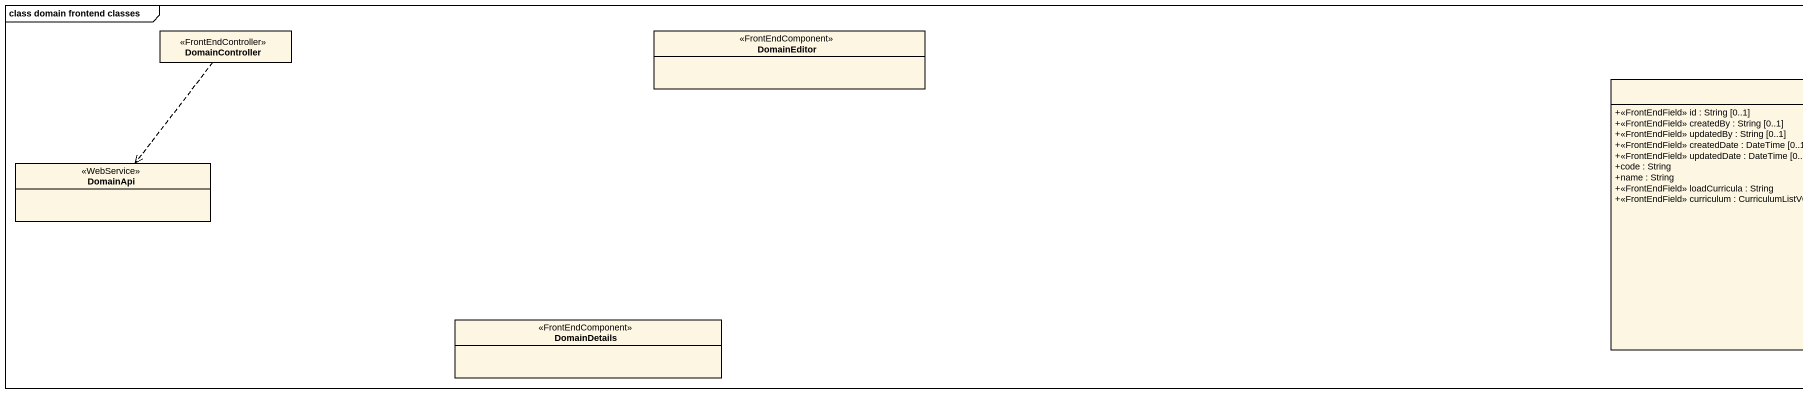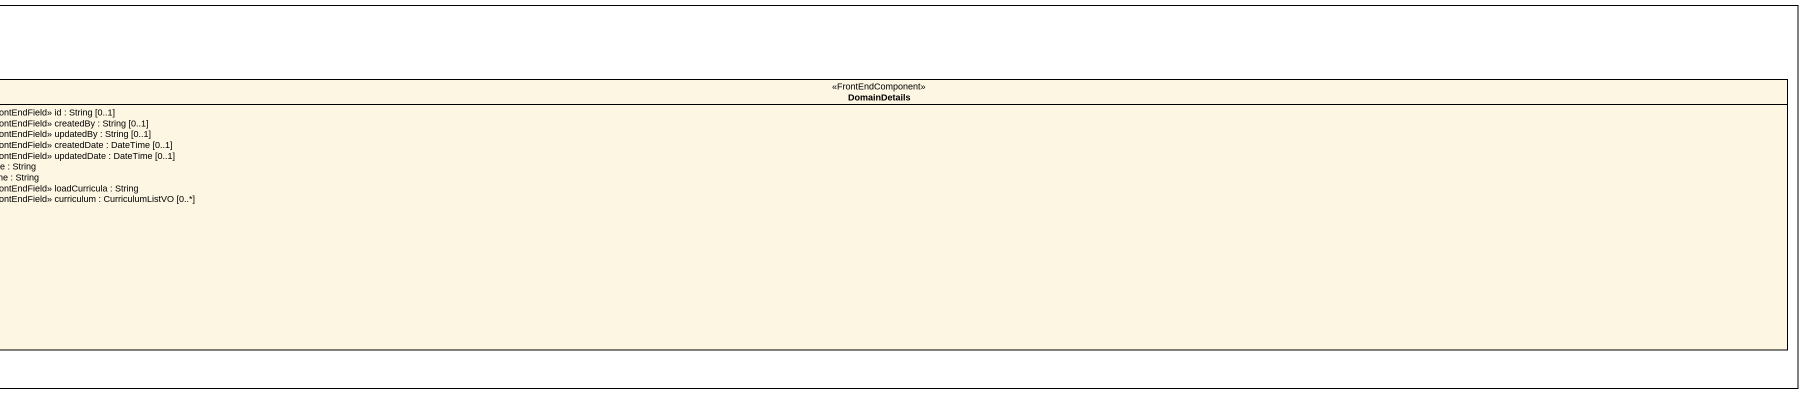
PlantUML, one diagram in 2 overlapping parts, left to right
@startuml
mainframe class domain frontend classes
hide circle
hide empty members
skinparam classAttributeIconSize 0
class DomainController <<FrontEndController>>
class DomainEditor <<FrontEndComponent>>
class DomainDetails <<FrontEndComponent>> {
  +<<FrontEndField>> id : String [0..1]
  +<<FrontEndField>> createdBy : String [0..1]
  +<<FrontEndField>> updatedBy : String [0..1]
  +<<FrontEndField>> createdDate : DateTime [0..1]
  +<<FrontEndField>> updatedDate : DateTime [0..1]
  +code : String
  +name : String
  +<<FrontEndField>> loadCurricula : String
  +<<FrontEndField>> curriculum : CurriculumListVO [0..*]
}
class DomainApi <<WebService>>
class "DomainDetails" as DomainDetails_2 <<FrontEndComponent>>
DomainController ..> DomainApi
@enduml
